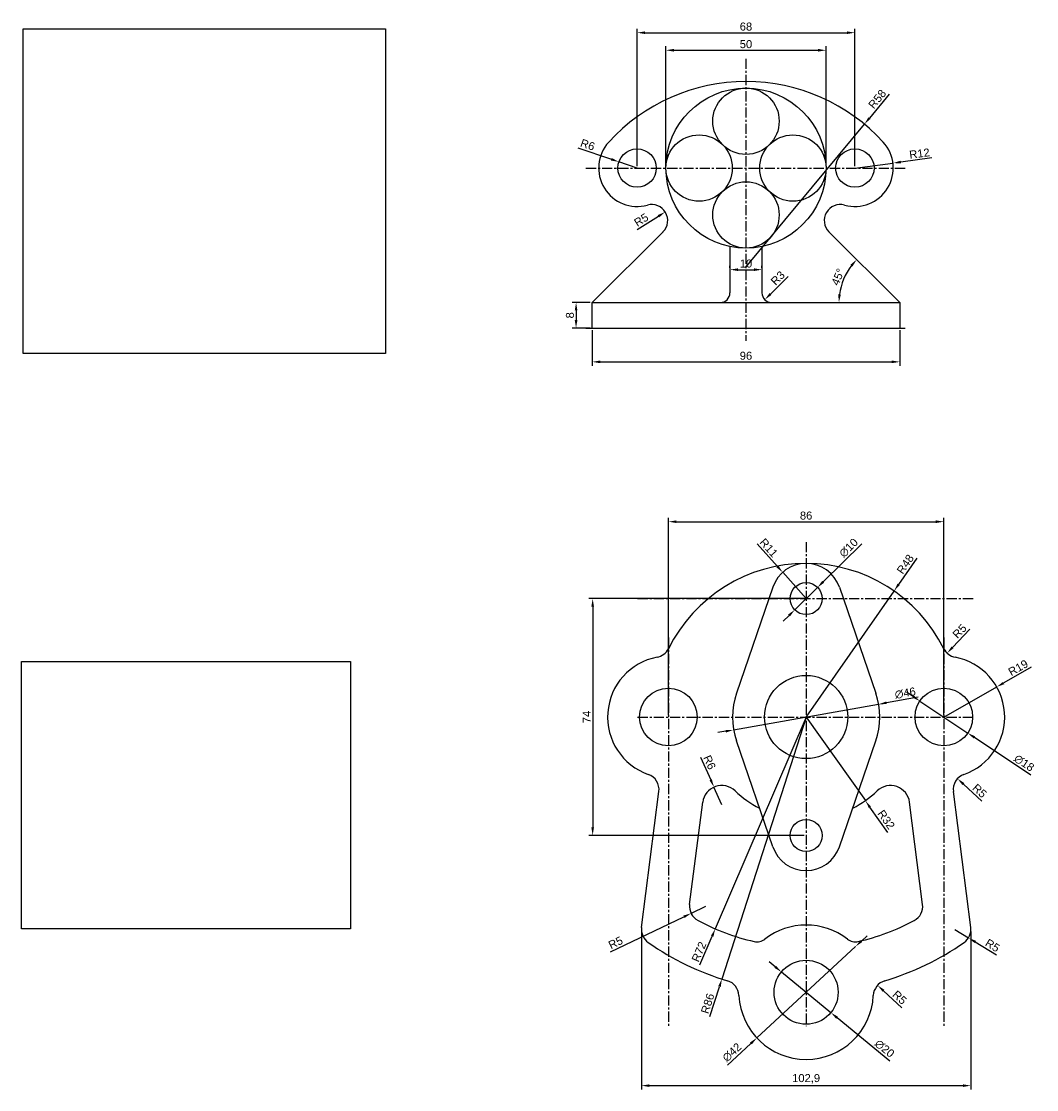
# Model space of a CAD drawing. Header units: millimetres. Extents: x 4 to 856, y 8 to 2347.
# Drawn here: x 19.1 to 336.1, y 1408 to 1741.7 of the extents above; entities that cross this region are included whole.
import ezdxf

# ---------------------------------------------------------------- set-up
doc = ezdxf.new("R2010")
doc.units = ezdxf.units.MM
doc.header["$LTSCALE"] = 0.5
doc.header["$PDSIZE"] = -10
doc.linetypes.add('CENTER', pattern=[50.8, 31.75, -6.35, 6.35, -6.35])
doc.layers.add('中心线', color=1, linetype='CENTER')
doc.layers.add('尺寸线', color=5, linetype='Continuous')
doc.layers.add('可见的轮廓线', color=3, linetype='Continuous', lineweight=30)
doc.styles.get("Standard").update_dxf_attribs({"font": 'arial.ttf'})
doc.dimstyles.new('ISO-25', dxfattribs={"dimtxt": 2.5, "dimasz": 2.5, "dimexe": 1.25, "dimexo": 0.625, "dimtad": 1, "dimdec": 1, "dimtxsty": 'Standard', "dimcen": 2.5, "dimadec": 0, "dimazin": 0, "dimtfac": 1, "dimtdec": 1, "dimtmove": 0, "dimatfit": 3, "dimfxl": 1, "dimarcsym": 0})
picture_1 = doc.add_image_def('image8.jpg', size_in_pixel=(555, 451))
picture_2 = doc.add_image_def('image9.jpeg', size_in_pixel=(423, 379))

# ---------------------------------------------------------------- blocks, each defined once
blk = doc.blocks.new('*D123')
at = {"layer": 'Defpoints', "color": 0, "ltscale": 0.2, "transparency": 16777216}
for p in [(267.71, 1564.89), (260.59, 1557.87)]:
    blk.add_point(p, dxfattribs=at)
at = {"layer": '尺寸线', "color": 0, "lineweight": -2, "ltscale": 0.2, "transparency": 16777216}
for p, q in [((281.5, 1578.48), (269.49, 1566.64)), ((260.59, 1557.87), (267.71, 1564.89)), ((258.81, 1556.11), (257.03, 1554.36))]:
    blk.add_line(p, q, dxfattribs=at)
at = {"layer": '尺寸线', "color": 0, "ltscale": 0.2, "transparency": 16777216}
for points in [[(269.2, 1566.94), (269.79, 1566.34), (267.71, 1564.89)], [(258.52, 1556.41), (259.1, 1555.81), (260.59, 1557.87)]]:
    blk.add_solid(points, dxfattribs=at)
at = {"layer": '尺寸线', "color": 0, "ltscale": 0.2, "transparency": 16777216, "insert": (277.43, 1577.23), "char_height": 2.5, "attachment_point": 5, "rotation": 44.5889}
blk.add_mtext('∅10', dxfattribs=at)
blk = doc.blocks.new('*D124')
at = {"layer": 'Defpoints', "color": 0, "ltscale": 0.2, "transparency": 16777216}
for p in [(286.8, 1528.38), (241.51, 1520.37)]:
    blk.add_point(p, dxfattribs=at)
at = {"layer": '尺寸线', "color": 0, "lineweight": -2, "ltscale": 0.2, "transparency": 16777216}
for p, q in [((299.16, 1530.57), (289.26, 1528.82)), ((241.51, 1520.37), (286.8, 1528.38)), ((239.04, 1519.93), (236.58, 1519.5))]:
    blk.add_line(p, q, dxfattribs=at)
at = {"layer": '尺寸线', "color": 0, "ltscale": 0.2, "transparency": 16777216}
for points in [[(289.19, 1529.23), (289.34, 1528.41), (286.8, 1528.38)], [(238.97, 1520.34), (239.12, 1519.52), (241.51, 1520.37)]]:
    blk.add_solid(points, dxfattribs=at)
at = {"layer": '尺寸线', "color": 0, "ltscale": 0.2, "transparency": 16777216, "insert": (295.1, 1531.85), "char_height": 2.5, "attachment_point": 5, "rotation": 10.0347}
blk.add_mtext('∅46', dxfattribs=at)
blk = doc.blocks.new('*D125')
at = {"layer": 'Defpoints', "color": 0, "ltscale": 0.2, "transparency": 16777216}
for p in [(279.56, 1452.65), (248.75, 1424.1)]:
    blk.add_point(p, dxfattribs=at)
at = {"layer": '尺寸线', "color": 0, "lineweight": -2, "ltscale": 0.2, "transparency": 16777216}
for p, q in [((281.39, 1454.35), (283.22, 1456.05)), ((279.56, 1452.65), (248.75, 1424.1)), ((239.56, 1415.59), (246.92, 1422.4))]:
    blk.add_line(p, q, dxfattribs=at)
at = {"layer": '尺寸线', "color": 0, "ltscale": 0.2, "transparency": 16777216}
for points in [[(281.11, 1454.66), (281.67, 1454.05), (279.56, 1452.65)], [(246.63, 1422.71), (247.2, 1422.1), (248.75, 1424.1)]]:
    blk.add_solid(points, dxfattribs=at)
at = {"layer": '尺寸线', "color": 0, "ltscale": 0.2, "transparency": 16777216, "insert": (240.98, 1419.59), "char_height": 2.5, "attachment_point": 5, "rotation": 42.8257}
blk.add_mtext('∅42', dxfattribs=at)
blk = doc.blocks.new('*D126')
at = {"layer": 'Defpoints', "color": 0, "ltscale": 0.2, "transparency": 16777216}
for p in [(256.43, 1444.73), (271.88, 1432.02)]:
    blk.add_point(p, dxfattribs=at)
at = {"layer": '尺寸线', "color": 0, "lineweight": -2, "ltscale": 0.2, "transparency": 16777216}
for p, q in [((254.5, 1446.32), (252.57, 1447.91)), ((256.43, 1444.73), (271.88, 1432.02)), ((290.29, 1416.87), (273.81, 1430.43))]:
    blk.add_line(p, q, dxfattribs=at)
at = {"layer": '尺寸线', "color": 0, "ltscale": 0.2, "transparency": 16777216}
for points in [[(254.77, 1446.64), (254.24, 1446), (256.43, 1444.73)], [(274.07, 1430.76), (273.54, 1430.11), (271.88, 1432.02)]]:
    blk.add_solid(points, dxfattribs=at)
at = {"layer": '尺寸线', "color": 0, "ltscale": 0.2, "transparency": 16777216, "insert": (288.63, 1420.78), "char_height": 2.5, "attachment_point": 5, "rotation": 320.5509}
blk.add_mtext('∅20', dxfattribs=at)
blk = doc.blocks.new('*D127')
at = {"layer": 'Defpoints', "color": 0, "ltscale": 0.2, "transparency": 16777216}
for p in [(291.6, 1563.75), (264.15, 1524.38)]:
    blk.add_point(p, dxfattribs=at)
at = {"layer": '尺寸线', "color": 0, "lineweight": -2, "ltscale": 0.2, "transparency": 16777216}
for p, q in [((298.76, 1574.02), (293.03, 1565.8)), ((264.15, 1524.38), (291.6, 1563.75))]:
    blk.add_line(p, q, dxfattribs=at)
at = {"layer": '尺寸线', "color": 0, "ltscale": 0.2, "transparency": 16777216}
blk.add_solid([(292.69, 1566.04), (293.37, 1565.57), (291.6, 1563.75)], dxfattribs=at)
at = {"layer": '尺寸线', "color": 0, "ltscale": 0.2, "transparency": 16777216, "insert": (295.13, 1572.14), "char_height": 2.5, "attachment_point": 5, "rotation": 55.12}
blk.add_mtext('R48', dxfattribs=at)
blk = doc.blocks.new('*D128')
at = {"layer": 'Defpoints', "color": 0, "ltscale": 0.2, "transparency": 16777216}
for p in [(256.83, 1569.59), (264.15, 1561.38)]:
    blk.add_point(p, dxfattribs=at)
at = {"layer": '尺寸线', "color": 0, "lineweight": -2, "ltscale": 0.2, "transparency": 16777216}
for p, q in [((248.85, 1578.54), (255.17, 1571.45)), ((264.15, 1561.38), (256.83, 1569.59))]:
    blk.add_line(p, q, dxfattribs=at)
at = {"layer": '尺寸线', "color": 0, "ltscale": 0.2, "transparency": 16777216}
blk.add_solid([(255.48, 1571.73), (254.86, 1571.17), (256.83, 1569.59)], dxfattribs=at)
at = {"layer": '尺寸线', "color": 0, "ltscale": 0.2, "transparency": 16777216, "insert": (252.5, 1577.27), "char_height": 2.5, "attachment_point": 5, "rotation": 311.7233}
blk.add_mtext('R11', dxfattribs=at)
blk = doc.blocks.new('*D129')
at = {"layer": 'Defpoints', "color": 0, "ltscale": 0.2, "transparency": 16777216}
for p in [(264.15, 1524.38), (282.64, 1498.25)]:
    blk.add_point(p, dxfattribs=at)
at = {"layer": '尺寸线', "color": 0, "lineweight": -2, "ltscale": 0.2, "transparency": 16777216}
for p, q in [((264.15, 1524.38), (282.64, 1498.25)), ((289.68, 1488.3), (284.08, 1496.21))]:
    blk.add_line(p, q, dxfattribs=at)
at = {"layer": '尺寸线', "color": 0, "ltscale": 0.2, "transparency": 16777216}
blk.add_solid([(284.42, 1496.45), (283.74, 1495.97), (282.64, 1498.25)], dxfattribs=at)
at = {"layer": '尺寸线', "color": 0, "ltscale": 0.2, "transparency": 16777216, "insert": (289.16, 1492.33), "char_height": 2.5, "attachment_point": 5, "rotation": 305.2827}
blk.add_mtext('R32', dxfattribs=at)
blk = doc.blocks.new('*D130')
at = {"layer": 'Defpoints', "color": 0, "ltscale": 0.2, "transparency": 16777216}
for p in [(311.42, 1505.13), (315.09, 1501.73)]:
    blk.add_point(p, dxfattribs=at)
at = {"layer": '尺寸线', "color": 0, "lineweight": -2, "ltscale": 0.2, "transparency": 16777216}
blk.add_line((318.97, 1498.12), (313.26, 1503.43), dxfattribs=at)
at = {"layer": '尺寸线', "color": 0, "ltscale": 0.2, "transparency": 16777216}
blk.add_solid([(313.54, 1503.73), (312.97, 1503.12), (311.42, 1505.13)], dxfattribs=at)
at = {"layer": '尺寸线', "color": 0, "ltscale": 0.2, "transparency": 16777216, "insert": (318.32, 1501.31), "char_height": 2.5, "attachment_point": 5, "rotation": 317.1429}
blk.add_mtext('R5', dxfattribs=at)
blk = doc.blocks.new('*D131')
at = {"layer": 'Defpoints', "color": 0, "ltscale": 0.2, "transparency": 16777216}
for p in [(310.6, 1458.01), (314.85, 1455.39)]:
    blk.add_point(p, dxfattribs=at)
at = {"layer": '尺寸线', "color": 0, "lineweight": -2, "ltscale": 0.2, "transparency": 16777216}
for p, q in [((310.6, 1458.01), (314.85, 1455.39)), ((323.63, 1450), (316.98, 1454.08))]:
    blk.add_line(p, q, dxfattribs=at)
at = {"layer": '尺寸线', "color": 0, "ltscale": 0.2, "transparency": 16777216}
blk.add_solid([(317.2, 1454.44), (316.77, 1453.73), (314.85, 1455.39)], dxfattribs=at)
at = {"layer": '尺寸线', "color": 0, "ltscale": 0.2, "transparency": 16777216, "insert": (322.36, 1453), "char_height": 2.5, "attachment_point": 5, "rotation": 328.4018}
blk.add_mtext('R5', dxfattribs=at)
blk = doc.blocks.new('*D132')
at = {"layer": 'Defpoints', "color": 0, "ltscale": 0.2, "transparency": 16777216}
for p in [(286.46, 1440.56), (290.12, 1437.16)]:
    blk.add_point(p, dxfattribs=at)
at = {"layer": '尺寸线', "color": 0, "lineweight": -2, "ltscale": 0.2, "transparency": 16777216}
blk.add_line((294.01, 1433.56), (288.29, 1438.86), dxfattribs=at)
at = {"layer": '尺寸线', "color": 0, "ltscale": 0.2, "transparency": 16777216}
blk.add_solid([(288.58, 1439.17), (288.01, 1438.56), (286.46, 1440.56)], dxfattribs=at)
at = {"layer": '尺寸线', "color": 0, "ltscale": 0.2, "transparency": 16777216, "insert": (293.36, 1436.75), "char_height": 2.5, "attachment_point": 5, "rotation": 317.1429}
blk.add_mtext('R5', dxfattribs=at)
blk = doc.blocks.new('*D133')
at = {"layer": 'Defpoints', "color": 0, "ltscale": 0.2, "transparency": 16777216}
for p in [(264.15, 1524.38), (237.84, 1442.5)]:
    blk.add_point(p, dxfattribs=at)
at = {"layer": '尺寸线', "color": 0, "lineweight": -2, "ltscale": 0.2, "transparency": 16777216}
for p, q in [((264.15, 1524.38), (237.84, 1442.5)), ((234.1, 1430.86), (237.08, 1440.12))]:
    blk.add_line(p, q, dxfattribs=at)
at = {"layer": '尺寸线', "color": 0, "ltscale": 0.2, "transparency": 16777216}
blk.add_solid([(236.68, 1440.25), (237.48, 1439.99), (237.84, 1442.5)], dxfattribs=at)
at = {"layer": '尺寸线', "color": 0, "ltscale": 0.2, "transparency": 16777216, "insert": (233.4, 1434.88), "char_height": 2.5, "attachment_point": 5, "rotation": 72.1858}
blk.add_mtext('R86', dxfattribs=at)
blk = doc.blocks.new('*D134')
at = {"layer": 'Defpoints', "color": 0, "ltscale": 0.2, "transparency": 16777216}
for p in [(228.23, 1463.04), (232.74, 1465.2)]:
    blk.add_point(p, dxfattribs=at)
at = {"layer": '尺寸线', "color": 0, "lineweight": -2, "ltscale": 0.2, "transparency": 16777216}
for p, q in [((232.74, 1465.2), (228.23, 1463.04)), ((203.1, 1451.02), (225.98, 1461.96))]:
    blk.add_line(p, q, dxfattribs=at)
at = {"layer": '尺寸线', "color": 0, "ltscale": 0.2, "transparency": 16777216}
blk.add_solid([(225.8, 1462.34), (226.16, 1461.58), (228.23, 1463.04)], dxfattribs=at)
at = {"layer": '尺寸线', "color": 0, "ltscale": 0.2, "transparency": 16777216, "insert": (204.67, 1453.87), "char_height": 2.5, "attachment_point": 5, "rotation": 25.5598}
blk.add_mtext('R5', dxfattribs=at)
blk = doc.blocks.new('*D135')
at = {"layer": 'Defpoints', "color": 0, "ltscale": 0.2, "transparency": 16777216}
for p in [(264.15, 1524.38), (235.79, 1458.2)]:
    blk.add_point(p, dxfattribs=at)
at = {"layer": '尺寸线', "color": 0, "lineweight": -2, "ltscale": 0.2, "transparency": 16777216}
for p, q in [((264.15, 1524.38), (235.79, 1458.2)), ((230.99, 1446.99), (234.81, 1455.9))]:
    blk.add_line(p, q, dxfattribs=at)
at = {"layer": '尺寸线', "color": 0, "ltscale": 0.2, "transparency": 16777216}
blk.add_solid([(234.42, 1456.06), (235.19, 1455.74), (235.79, 1458.2)], dxfattribs=at)
at = {"layer": '尺寸线', "color": 0, "ltscale": 0.2, "transparency": 16777216, "insert": (230.68, 1451.03), "char_height": 2.5, "attachment_point": 5, "rotation": 66.802}
blk.add_mtext('R72', dxfattribs=at)
blk = doc.blocks.new('*D136')
at = {"layer": 'Defpoints', "color": 0, "ltscale": 0.2, "transparency": 16777216}
for p in [(235.37, 1502.46), (237.81, 1496.98)]:
    blk.add_point(p, dxfattribs=at)
at = {"layer": '尺寸线', "color": 0, "lineweight": -2, "ltscale": 0.2, "transparency": 16777216}
for p, q in [((231.18, 1511.85), (234.35, 1504.75)), ((237.81, 1496.98), (235.37, 1502.46))]:
    blk.add_line(p, q, dxfattribs=at)
at = {"layer": '尺寸线', "color": 0, "ltscale": 0.2, "transparency": 16777216}
blk.add_solid([(234.73, 1504.92), (233.97, 1504.58), (235.37, 1502.46)], dxfattribs=at)
at = {"layer": '尺寸线', "color": 0, "ltscale": 0.2, "transparency": 16777216, "insert": (234, 1510.22), "char_height": 2.5, "attachment_point": 5, "rotation": 294.0358}
blk.add_mtext('R6', dxfattribs=at)
blk = doc.blocks.new('*D137')
at = {"layer": 'Defpoints', "color": 0, "ltscale": 0.2, "transparency": 16777216}
for p in [(299.67, 1529.38), (314.64, 1519.38)]:
    blk.add_point(p, dxfattribs=at)
at = {"layer": '尺寸线', "color": 0, "lineweight": -2, "ltscale": 0.2, "transparency": 16777216}
for p, q in [((297.59, 1530.76), (295.51, 1532.15)), ((299.67, 1529.38), (314.64, 1519.38)), ((334.27, 1506.26), (316.72, 1517.99))]:
    blk.add_line(p, q, dxfattribs=at)
at = {"layer": '尺寸线', "color": 0, "ltscale": 0.2, "transparency": 16777216}
for points in [[(297.82, 1531.11), (297.36, 1530.42), (299.67, 1529.38)], [(316.95, 1518.33), (316.48, 1517.64), (314.64, 1519.38)]]:
    blk.add_solid(points, dxfattribs=at)
at = {"layer": '尺寸线', "color": 0, "ltscale": 0.2, "transparency": 16777216, "insert": (332.22, 1510), "char_height": 2.5, "attachment_point": 5, "rotation": 326.2563}
blk.add_mtext('∅18', dxfattribs=at)
blk = doc.blocks.new('*D138')
at = {"layer": 'Defpoints', "color": 0, "ltscale": 0.2, "transparency": 16777216}
for p in [(264.15, 1561.38), (197.5, 1487.38), (264.15, 1487.38)]:
    blk.add_point(p, dxfattribs=at)
at = {"layer": '尺寸线', "color": 0, "lineweight": -2, "ltscale": 0.2, "transparency": 16777216}
for p, q in [((263.53, 1561.38), (196.25, 1561.38)), ((197.5, 1558.88), (197.5, 1489.88)), ((263.53, 1487.38), (196.25, 1487.38))]:
    blk.add_line(p, q, dxfattribs=at)
at = {"layer": '尺寸线', "color": 0, "ltscale": 0.2, "transparency": 16777216}
for points in [[(197.08, 1558.88), (197.91, 1558.88), (197.5, 1561.38)], [(197.08, 1489.88), (197.91, 1489.88), (197.5, 1487.38)]]:
    blk.add_solid(points, dxfattribs=at)
at = {"layer": '尺寸线', "color": 0, "ltscale": 0.2, "transparency": 16777216, "insert": (195.62, 1524.38), "char_height": 2.5, "attachment_point": 5, "rotation": 90}
blk.add_mtext('74', dxfattribs=at)
blk = doc.blocks.new('*D139')
at = {"layer": 'Defpoints', "color": 0, "ltscale": 0.2, "transparency": 16777216}
for p in [(212.71, 1458.01), (315.6, 1458.01), (315.6, 1409.21)]:
    blk.add_point(p, dxfattribs=at)
at = {"layer": '尺寸线', "color": 0, "lineweight": -2, "ltscale": 0.2, "transparency": 16777216}
for p, q in [((212.71, 1457.39), (212.71, 1407.96)), ((315.6, 1457.39), (315.6, 1407.96)), ((215.21, 1409.21), (313.1, 1409.21))]:
    blk.add_line(p, q, dxfattribs=at)
at = {"layer": '尺寸线', "color": 0, "ltscale": 0.2, "transparency": 16777216}
for points in [[(215.21, 1409.62), (215.21, 1408.79), (212.71, 1409.21)], [(313.1, 1409.62), (313.1, 1408.79), (315.6, 1409.21)]]:
    blk.add_solid(points, dxfattribs=at)
at = {"layer": '尺寸线', "color": 0, "ltscale": 0.2, "transparency": 16777216, "insert": (264.15, 1411.34), "char_height": 2.5, "attachment_point": 5}
blk.add_mtext('102,9', dxfattribs=at)
blk = doc.blocks.new('*D140')
at = {"layer": 'Defpoints', "color": 0, "ltscale": 0.2, "transparency": 16777216}
for p in [(311.62, 1547.96), (308.16, 1544.35)]:
    blk.add_point(p, dxfattribs=at)
at = {"layer": '尺寸线', "color": 0, "lineweight": -2, "ltscale": 0.2, "transparency": 16777216}
blk.add_line((315.29, 1551.78), (309.89, 1546.15), dxfattribs=at)
at = {"layer": '尺寸线', "color": 0, "ltscale": 0.2, "transparency": 16777216}
blk.add_solid([(309.59, 1546.44), (310.19, 1545.86), (308.16, 1544.35)], dxfattribs=at)
at = {"layer": '尺寸线', "color": 0, "ltscale": 0.2, "transparency": 16777216, "insert": (312.08, 1551.18), "char_height": 2.5, "attachment_point": 5, "rotation": 46.1852}
blk.add_mtext('R5', dxfattribs=at)
blk = doc.blocks.new('*D141')
at = {"layer": 'Defpoints', "color": 0, "ltscale": 0.2, "transparency": 16777216}
for p in [(323.66, 1533.78), (307.15, 1524.38)]:
    blk.add_point(p, dxfattribs=at)
at = {"layer": '尺寸线', "color": 0, "lineweight": -2, "ltscale": 0.2, "transparency": 16777216}
for p, q in [((334.45, 1539.92), (325.84, 1535.02)), ((307.15, 1524.38), (323.66, 1533.78))]:
    blk.add_line(p, q, dxfattribs=at)
at = {"layer": '尺寸线', "color": 0, "ltscale": 0.2, "transparency": 16777216}
blk.add_solid([(325.63, 1535.38), (326.04, 1534.65), (323.66, 1533.78)], dxfattribs=at)
at = {"layer": '尺寸线', "color": 0, "ltscale": 0.2, "transparency": 16777216, "insert": (330.37, 1539.78), "char_height": 2.5, "attachment_point": 5, "rotation": 29.6592}
blk.add_mtext('R19', dxfattribs=at)
blk = doc.blocks.new('*D142')
at = {"layer": 'Defpoints', "color": 0, "ltscale": 0.2, "transparency": 16777216}
for p in [(307.15, 1585.41), (221.15, 1524.38), (307.15, 1524.38)]:
    blk.add_point(p, dxfattribs=at)
at = {"layer": '尺寸线', "color": 0, "lineweight": -2, "ltscale": 0.2, "transparency": 16777216}
for p, q in [((221.15, 1525), (221.15, 1586.66)), ((307.15, 1525), (307.15, 1586.66)), ((223.65, 1585.41), (304.65, 1585.41))]:
    blk.add_line(p, q, dxfattribs=at)
at = {"layer": '尺寸线', "color": 0, "ltscale": 0.2, "transparency": 16777216}
for points in [[(223.65, 1585.82), (223.65, 1584.99), (221.15, 1585.41)], [(304.65, 1585.82), (304.65, 1584.99), (307.15, 1585.41)]]:
    blk.add_solid(points, dxfattribs=at)
at = {"layer": '尺寸线', "color": 0, "ltscale": 0.2, "transparency": 16777216, "insert": (264.15, 1587.31), "char_height": 2.5, "attachment_point": 5}
blk.add_mtext('86', dxfattribs=at)
blk = doc.blocks.new('*D149')
at = {"layer": 'Defpoints', "color": 0, "ltscale": 0.2, "transparency": 16777216}
for p in [(279.37, 1738.2), (211.37, 1695.9), (279.37, 1695.9)]:
    blk.add_point(p, dxfattribs=at)
at = {"layer": '尺寸线', "color": 0, "lineweight": -2, "ltscale": 0.2, "transparency": 16777216}
for p, q in [((211.37, 1696.53), (211.37, 1739.45)), ((279.37, 1696.53), (279.37, 1739.45)), ((213.87, 1738.2), (276.87, 1738.2))]:
    blk.add_line(p, q, dxfattribs=at)
at = {"layer": '尺寸线', "color": 0, "ltscale": 0.2, "transparency": 16777216}
for points in [[(213.87, 1738.61), (213.87, 1737.78), (211.37, 1738.2)], [(276.87, 1738.61), (276.87, 1737.78), (279.37, 1738.2)]]:
    blk.add_solid(points, dxfattribs=at)
at = {"layer": '尺寸线', "color": 0, "ltscale": 0.2, "transparency": 16777216, "insert": (245.37, 1740.1), "char_height": 2.5, "attachment_point": 5}
blk.add_mtext('68', dxfattribs=at)
blk = doc.blocks.new('*D150')
at = {"layer": 'Defpoints', "color": 0, "ltscale": 0.2, "transparency": 16777216}
for p in [(270.37, 1732.71), (220.37, 1695.9), (270.37, 1695.9)]:
    blk.add_point(p, dxfattribs=at)
at = {"layer": '尺寸线', "color": 0, "lineweight": -2, "ltscale": 0.2, "transparency": 16777216}
for p, q in [((220.37, 1696.53), (220.37, 1733.96)), ((222.87, 1732.71), (267.87, 1732.71)), ((270.37, 1696.53), (270.37, 1733.96))]:
    blk.add_line(p, q, dxfattribs=at)
at = {"layer": '尺寸线', "color": 0, "ltscale": 0.2, "transparency": 16777216}
for points in [[(222.87, 1733.13), (222.87, 1732.3), (220.37, 1732.71)], [(267.87, 1733.13), (267.87, 1732.3), (270.37, 1732.71)]]:
    blk.add_solid(points, dxfattribs=at)
at = {"layer": '尺寸线', "color": 0, "ltscale": 0.2, "transparency": 16777216, "insert": (245.37, 1734.61), "char_height": 2.5, "attachment_point": 5}
blk.add_mtext('50', dxfattribs=at)
blk = doc.blocks.new('*D151')
at = {"layer": 'Defpoints', "color": 0, "ltscale": 0.2, "transparency": 16777216}
for p in [(197.37, 1645.9), (293.37, 1645.9), (293.37, 1635.35)]:
    blk.add_point(p, dxfattribs=at)
at = {"layer": '尺寸线', "color": 0, "lineweight": -2, "ltscale": 0.2, "transparency": 16777216}
for p, q in [((197.37, 1645.28), (197.37, 1634.1)), ((293.37, 1645.28), (293.37, 1634.1)), ((199.87, 1635.35), (290.87, 1635.35))]:
    blk.add_line(p, q, dxfattribs=at)
at = {"layer": '尺寸线', "color": 0, "ltscale": 0.2, "transparency": 16777216}
for points in [[(199.87, 1635.77), (199.87, 1634.94), (197.37, 1635.35)], [(290.87, 1635.77), (290.87, 1634.94), (293.37, 1635.35)]]:
    blk.add_solid(points, dxfattribs=at)
at = {"layer": '尺寸线', "color": 0, "ltscale": 0.2, "transparency": 16777216, "insert": (245.37, 1637.25), "char_height": 2.5, "attachment_point": 5}
blk.add_mtext('96', dxfattribs=at)
blk = doc.blocks.new('*D152')
at = {"layer": 'Defpoints', "color": 0, "ltscale": 0.2, "transparency": 16777216}
for p in [(197.37, 1653.9), (192.31, 1645.9), (197.37, 1645.9)]:
    blk.add_point(p, dxfattribs=at)
at = {"layer": '尺寸线', "color": 0, "lineweight": -2, "ltscale": 0.2, "transparency": 16777216}
for p, q in [((196.75, 1653.9), (191.06, 1653.9)), ((192.31, 1651.4), (192.31, 1648.4)), ((196.75, 1645.9), (191.06, 1645.9))]:
    blk.add_line(p, q, dxfattribs=at)
at = {"layer": '尺寸线', "color": 0, "ltscale": 0.2, "transparency": 16777216}
for points in [[(191.9, 1651.4), (192.73, 1651.4), (192.31, 1653.9)], [(191.9, 1648.4), (192.73, 1648.4), (192.31, 1645.9)]]:
    blk.add_solid(points, dxfattribs=at)
at = {"layer": '尺寸线', "color": 0, "ltscale": 0.2, "transparency": 16777216, "insert": (190.41, 1649.9), "char_height": 2.5, "attachment_point": 5, "rotation": 90}
blk.add_mtext('8', dxfattribs=at)
blk = doc.blocks.new('*D153')
at = {"layer": 'Defpoints', "color": 0, "ltscale": 0.2, "transparency": 16777216}
for p in [(240.37, 1664.15), (250.37, 1664.15), (250.37, 1664.15)]:
    blk.add_point(p, dxfattribs=at)
at = {"layer": '尺寸线', "color": 0, "lineweight": -2, "ltscale": 0.2, "transparency": 16777216}
for p, q in [((240.37, 1664.78), (240.37, 1665.4)), ((242.87, 1664.15), (247.87, 1664.15)), ((250.37, 1664.78), (250.37, 1665.4))]:
    blk.add_line(p, q, dxfattribs=at)
at = {"layer": '尺寸线', "color": 0, "ltscale": 0.2, "transparency": 16777216}
for points in [[(242.87, 1664.57), (242.87, 1663.74), (240.37, 1664.15)], [(247.87, 1664.57), (247.87, 1663.74), (250.37, 1664.15)]]:
    blk.add_solid(points, dxfattribs=at)
at = {"layer": '尺寸线', "color": 0, "ltscale": 0.2, "transparency": 16777216, "insert": (245.37, 1666.06), "char_height": 2.5, "attachment_point": 5}
blk.add_mtext('10', dxfattribs=at)
blk = doc.blocks.new('*D154')
at = {"layer": 'Defpoints', "color": 0, "ltscale": 0.2, "transparency": 16777216}
for p in [(205.69, 1697.84), (211.37, 1695.9)]:
    blk.add_point(p, dxfattribs=at)
at = {"layer": '尺寸线', "color": 0, "lineweight": -2, "ltscale": 0.2, "transparency": 16777216}
for p, q in [((192.82, 1702.23), (203.33, 1698.65)), ((211.37, 1695.9), (205.69, 1697.84))]:
    blk.add_line(p, q, dxfattribs=at)
at = {"layer": '尺寸线', "color": 0, "ltscale": 0.2, "transparency": 16777216}
blk.add_solid([(203.46, 1699.04), (203.19, 1698.25), (205.69, 1697.84)], dxfattribs=at)
at = {"layer": '尺寸线', "color": 0, "ltscale": 0.2, "transparency": 16777216, "insert": (195.93, 1703.18), "char_height": 2.5, "attachment_point": 5, "rotation": 341.1686}
blk.add_mtext('R6', dxfattribs=at)
blk = doc.blocks.new('*D155')
at = {"layer": 'Defpoints', "color": 0, "ltscale": 0.2, "transparency": 16777216}
for p in [(279.37, 1695.9), (291.27, 1697.46)]:
    blk.add_point(p, dxfattribs=at)
at = {"layer": '尺寸线', "color": 0, "lineweight": -2, "ltscale": 0.2, "transparency": 16777216}
for p, q in [((303.36, 1699.05), (293.75, 1697.79)), ((279.37, 1695.9), (291.27, 1697.46))]:
    blk.add_line(p, q, dxfattribs=at)
at = {"layer": '尺寸线', "color": 0, "ltscale": 0.2, "transparency": 16777216}
blk.add_solid([(293.69, 1698.2), (293.8, 1697.38), (291.27, 1697.46)], dxfattribs=at)
at = {"layer": '尺寸线', "color": 0, "ltscale": 0.2, "transparency": 16777216, "insert": (299.55, 1700.45), "char_height": 2.5, "attachment_point": 5, "rotation": 7.4808}
blk.add_mtext('R12', dxfattribs=at)
blk = doc.blocks.new('*D156')
at = {"layer": 'Defpoints', "color": 0, "ltscale": 0.2, "transparency": 16777216}
for p in [(282.34, 1709.61), (245.37, 1664.92)]:
    blk.add_point(p, dxfattribs=at)
at = {"layer": '尺寸线', "color": 0, "lineweight": -2, "ltscale": 0.2, "transparency": 16777216}
for p, q in [((290.13, 1719.04), (283.93, 1711.54)), ((245.37, 1664.92), (282.34, 1709.61))]:
    blk.add_line(p, q, dxfattribs=at)
at = {"layer": '尺寸线', "color": 0, "ltscale": 0.2, "transparency": 16777216}
blk.add_solid([(283.61, 1711.8), (284.25, 1711.27), (282.34, 1709.61)], dxfattribs=at)
at = {"layer": '尺寸线', "color": 0, "ltscale": 0.2, "transparency": 16777216, "insert": (286.36, 1717.46), "char_height": 2.5, "attachment_point": 5, "rotation": 50.4065}
blk.add_mtext('R58', dxfattribs=at)
blk = doc.blocks.new('*D157')
at = {"layer": 'Defpoints', "color": 0, "ltscale": 0.2, "transparency": 16777216}
for p in [(215.92, 1679.52), (220.15, 1682.19)]:
    blk.add_point(p, dxfattribs=at)
at = {"layer": '尺寸线', "color": 0, "lineweight": -2, "ltscale": 0.2, "transparency": 16777216}
blk.add_line((211.44, 1676.69), (218.04, 1680.86), dxfattribs=at)
at = {"layer": '尺寸线', "color": 0, "ltscale": 0.2, "transparency": 16777216}
blk.add_solid([(217.81, 1681.21), (218.26, 1680.5), (220.15, 1682.19)], dxfattribs=at)
at = {"layer": '尺寸线', "color": 0, "ltscale": 0.2, "transparency": 16777216, "insert": (212.67, 1679.71), "char_height": 2.5, "attachment_point": 5, "rotation": 32.2315}
blk.add_mtext('R5', dxfattribs=at)
blk = doc.blocks.new('*D158')
at = {"layer": 'Defpoints', "color": 0, "ltscale": 0.2, "transparency": 16777216}
for p in [(253.37, 1656.9), (251.25, 1654.78)]:
    blk.add_point(p, dxfattribs=at)
at = {"layer": '尺寸线', "color": 0, "lineweight": -2, "ltscale": 0.2, "transparency": 16777216}
blk.add_line((258.52, 1662.05), (253.02, 1656.55), dxfattribs=at)
at = {"layer": '尺寸线', "color": 0, "ltscale": 0.2, "transparency": 16777216}
blk.add_solid([(252.72, 1656.84), (253.31, 1656.25), (251.25, 1654.78)], dxfattribs=at)
at = {"layer": '尺寸线', "color": 0, "ltscale": 0.2, "transparency": 16777216, "insert": (255.31, 1661.53), "char_height": 2.5, "attachment_point": 5, "rotation": 45}
blk.add_mtext('R3', dxfattribs=at)
blk = doc.blocks.new('*D159')
at = {"layer": 'Defpoints', "color": 0, "ltscale": 0.2, "transparency": 16777216}
for p in [(271.29, 1675.99), (276.94, 1663.39), (253.37, 1653.9), (293.37, 1653.9), (293.37, 1653.9)]:
    blk.add_point(p, dxfattribs=at)
at = {"layer": '尺寸线', "color": 0, "lineweight": -2, "ltscale": 0.2, "transparency": 16777216}
blk.add_arc((293.37, 1653.9), 18.97, 142.5555, 172.4445, dxfattribs=at)
at = {"layer": '尺寸线', "color": 0, "ltscale": 0.2, "transparency": 16777216}
for points in [[(278, 1665.71), (278.62, 1665.16), (279.96, 1667.32)], [(274.98, 1656.37), (274.15, 1656.42), (274.4, 1653.9)]]:
    blk.add_solid(points, dxfattribs=at)
at = {"layer": '尺寸线', "color": 0, "ltscale": 0.2, "transparency": 16777216, "insert": (274.09, 1661.89), "char_height": 2.5, "attachment_point": 5, "rotation": 67.5}
blk.add_mtext('45°', dxfattribs=at)

msp = doc.modelspace()

# ---------------------------------------------------------------- linework, layer by layer
at = {"layer": '中心线', "ltscale": 0.2}
for p, q in [((245.37, 1730.07), (245.37, 1641.9)), ((195.37, 1695.9), (295.37, 1695.9)), ((195.37, 1645.9), (295.37, 1645.9)), ((264.15, 1579.05), (264.15, 1427.75)), ((211.51, 1561.38), (316.79, 1561.38)), ((221.15, 1549.18), (221.15, 1427.75)), ((307.15, 1549.18), (307.15, 1427.75)), ((211.51, 1524.38), (316.79, 1524.38))]:
    msp.add_line(p, q, dxfattribs=at)
at = {"layer": '可见的轮廓线', "ltscale": 0.2}
for p, q in [((197.37, 1653.9), (219.46, 1675.99)), ((293.37, 1653.9), (271.29, 1675.99)), ((240.37, 1671.41), (240.37, 1656.9)), ((250.37, 1671.41), (250.37, 1656.9)), ((197.37, 1645.9), (197.37, 1653.9)), ((197.37, 1653.9), (237.37, 1653.9)), ((237.37, 1653.9), (253.37, 1653.9)), ((253.37, 1653.9), (293.37, 1653.9)), ((293.37, 1653.9), (293.37, 1645.9)), ((197.37, 1645.9), (293.37, 1645.9)), ((253.75, 1564.94), (242.4, 1531.84)), ((274.56, 1564.94), (285.91, 1531.84)), ((253.75, 1483.81), (242.4, 1516.92)), ((274.56, 1483.81), (285.91, 1516.92)), ((212.75, 1458.65), (218.18, 1501.09)), ((315.56, 1458.65), (310.13, 1501.09)), ((227.78, 1465.83), (231.86, 1497.75)), ((300.52, 1465.83), (296.44, 1497.75))]:
    msp.add_line(p, q, dxfattribs=at)
for centre, radius in [((245.37, 1695.9), 25), ((245.37, 1710.55), 10.36), ((230.73, 1695.9), 10.36), ((260.02, 1695.9), 10.36), ((211.37, 1695.9), 6), ((279.37, 1695.9), 6), ((245.37, 1681.26), 10.36), ((264.15, 1561.38), 5), ((264.15, 1524.38), 13), ((221.15, 1524.38), 9), ((307.15, 1524.38), 9), ((264.15, 1487.38), 5), ((264.15, 1438.38), 10)]:
    msp.add_circle(centre, radius, dxfattribs=at)
for centre, radius, start, end in [((245.37, 1664.92), 58, 42.3426, 137.6574), ((211.37, 1695.9), 12, 137.6574, 285.5201), ((279.37, 1695.9), 12, 254.4799, 42.3426), ((215.92, 1679.52), 5, 315, 105.5201), ((274.82, 1679.52), 5, 74.4799, 225), ((237.37, 1656.9), 3, 270, 0), ((253.37, 1656.9), 3, 180, 270), ((264.15, 1524.38), 48, 26.4185, 153.5815), ((264.15, 1561.38), 11, 18.9246, 161.0754), ((216.69, 1547.96), 5, 280.7222, 333.5815), ((311.62, 1547.96), 5, 206.4185, 259.2778), ((221.15, 1524.38), 19, 100.7222, 250.6906), ((307.15, 1524.38), 19, 289.3094, 79.2778), ((264.15, 1524.38), 23, 161.0754, 198.9246), ((264.15, 1524.38), 23, 341.0754, 18.9246), ((213.22, 1501.73), 5, 352.7153, 70.6906), ((315.09, 1501.73), 5, 109.3094, 187.2847), ((237.81, 1496.98), 6, 46.1221, 172.7153), ((290.49, 1496.98), 6, 7.2847, 133.8779), ((264.15, 1524.38), 32, 226.1221, 242.9733), ((264.15, 1524.38), 32, 297.0267, 313.8779), ((264.15, 1487.38), 11, 198.9246, 341.0754), ((232.74, 1465.2), 5, 172.7153, 242.0427), ((295.56, 1465.2), 5, 297.9573, 7.2847), ((217.71, 1458.01), 5, 172.7153, 235.0148), ((264.15, 1524.38), 72, 242.0427, 256.9732), ((264.15, 1438.38), 21, 52.1855, 127.8145), ((264.15, 1524.38), 72, 283.0268, 297.9573), ((310.6, 1458.01), 5, 304.9852, 7.2847), ((264.15, 1524.38), 86, 235.0148, 253.4171), ((248.83, 1458.13), 4, 256.9732, 307.8145), ((279.48, 1458.13), 4, 232.1855, 283.0268), ((264.15, 1524.38), 86, 286.5829, 304.9852), ((238.18, 1437.16), 5, 2.6787, 73.4171), ((290.12, 1437.16), 5, 106.5829, 177.3213), ((264.15, 1438.38), 21, 182.6787, 357.3213)]:
    msp.add_arc(centre, radius, start, end, dxfattribs=at)

# ---------------------------------------------------------------- dimensions: what is measured, and where the dimension line sits
at = {"layer": '尺寸线', "ltscale": 0.2}
for base, p1, p2, picture, middle in [((279.37, 1738.2), (211.37, 1695.9), (279.37, 1695.9), '*D149', (245.37, 1740.1)), ((270.37, 1732.71), (220.37, 1695.9), (270.37, 1695.9), '*D150', (245.37, 1734.61)), ((250.37, 1664.15), (240.37, 1664.15), (250.37, 1664.15), '*D153', (245.37, 1666.06)), ((293.37, 1635.35), (197.37, 1645.9), (293.37, 1645.9), '*D151', (245.37, 1637.25)), ((307.15, 1585.41), (221.15, 1524.38), (307.15, 1524.38), '*D142', (264.15, 1587.31)), ((315.6, 1409.21), (212.71, 1458.01), (315.6, 1458.01), '*D139', (264.15, 1411.34))]:
    dim = msp.add_linear_dim(base=base, p1=p1, p2=p2, dimstyle='ISO-25', dxfattribs=at)
    dim.commit()
    dim.dimension.update_dxf_attribs({"geometry": picture, "text_midpoint": middle})
for center, mpoint, picture, middle in [((245.37, 1664.92), (282.34, 1709.61), '*D156', (286.36, 1717.46)), ((279.37, 1695.9), (291.27, 1697.46), '*D155', (299.55, 1700.45)), ((264.15, 1524.38), (235.79, 1458.2), '*D135', (230.68, 1451.03)), ((264.15, 1524.38), (237.84, 1442.5), '*D133', (233.4, 1434.88)), ((264.15, 1524.38), (282.64, 1498.25), '*D129', (289.16, 1492.33)), ((237.81, 1496.98), (235.37, 1502.46), '*D136', (234, 1510.22)), ((310.6, 1458.01), (314.85, 1455.39), '*D131', (322.36, 1453))]:
    dim = msp.add_radius_dim(center=center, mpoint=mpoint, dimstyle='ISO-25', dxfattribs=at)
    dim.commit()
    dim.dimension.update_dxf_attribs({"geometry": picture, "text_midpoint": middle})
for center, mpoint, picture, middle in [((211.37, 1695.9), (205.69, 1697.84), '*D154', (195.32, 1701.38)), ((215.92, 1679.52), (220.15, 1682.19), '*D157', (213.68, 1678.11)), ((253.37, 1656.9), (251.25, 1654.78), '*D158', (256.65, 1660.18)), ((264.15, 1561.38), (256.83, 1569.59), '*D128', (251.09, 1576.02)), ((264.15, 1524.38), (291.6, 1563.75), '*D127', (296.69, 1571.05)), ((311.62, 1547.96), (308.16, 1544.35), '*D140', (313.45, 1549.87)), ((307.15, 1524.38), (323.66, 1533.78), '*D141', (331.31, 1538.13)), ((315.09, 1501.73), (311.42, 1505.13), '*D130', (317.03, 1499.92)), ((232.74, 1465.2), (228.23, 1463.04), '*D134', (205.49, 1452.16)), ((290.12, 1437.16), (286.46, 1440.56), '*D132', (292.07, 1435.36))]:
    dim = msp.add_radius_dim(center=center, mpoint=mpoint, dimstyle='ISO-25', dxfattribs=at)
    dim.commit()
    dim.dimension.update_dxf_attribs({"geometry": picture, "text_midpoint": middle, "dimtype": 164})
dim = msp.add_angular_dim_2l(base=(276.94, 1663.39), line1=((253.37, 1653.9), (293.37, 1653.9)), line2=((293.37, 1653.9), (271.29, 1675.99)), dimstyle='ISO-25', dxfattribs=at)
dim.commit()
dim.dimension.update_dxf_attribs({"geometry": '*D159', "text_midpoint": (274.09, 1661.89)})
for base, p1, p2, picture, middle in [((192.31, 1645.9), (197.37, 1653.9), (197.37, 1645.9), '*D152', (190.41, 1649.9)), ((197.5, 1487.38), (264.15, 1561.38), (264.15, 1487.38), '*D138', (195.62, 1524.38))]:
    dim = msp.add_linear_dim(base=base, p1=p1, p2=p2, angle=90, dimstyle='ISO-25', dxfattribs=at)
    dim.commit()
    dim.dimension.update_dxf_attribs({"geometry": picture, "text_midpoint": middle})
for p1, p2, picture, middle in [((260.59, 1557.87), (267.71, 1564.89), '*D123', (278.82, 1575.83)), ((299.67, 1529.38), (314.64, 1519.38), '*D137', (331.13, 1508.36)), ((256.43, 1444.73), (271.88, 1432.02), '*D126', (287.38, 1419.26))]:
    dim = msp.add_diameter_dim_2p(p1=p1, p2=p2, dimstyle='ISO-25', dxfattribs=at)
    dim.commit()
    dim.dimension.update_dxf_attribs({"geometry": picture, "text_midpoint": middle, "dimtype": 163})
for p1, p2, picture, middle in [((241.51, 1520.37), (286.8, 1528.38), '*D124', (295.1, 1531.85)), ((279.56, 1452.65), (248.75, 1424.1), '*D125', (240.98, 1419.59))]:
    dim = msp.add_diameter_dim_2p(p1=p1, p2=p2, dimstyle='ISO-25', dxfattribs=at)
    dim.commit()
    dim.dimension.update_dxf_attribs({"geometry": picture, "text_midpoint": middle})

# ---------------------------------------------------------------- pictures from other files: only their frames are drawn
image = msp.add_image(picture_2, insert=(19.63, 1637.95), size_in_units=(113.2, 101.42), dxfattribs=at)
image.dxf.flags = 7
image = msp.add_image(picture_1, insert=(19.11, 1458.2), size_in_units=(102.79, 83.53), dxfattribs=at)
image.dxf.flags = 7

doc.saveas('drawing.dxf')
